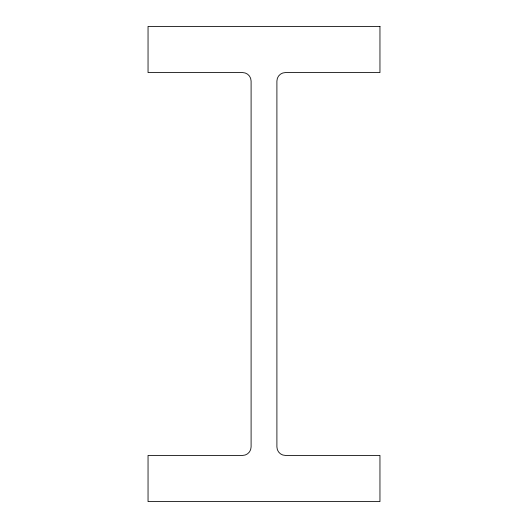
<?xml version="1.0" encoding="UTF-8"?>
<svg xmlns="http://www.w3.org/2000/svg" width="528" height="528" viewBox="0 0 528 528"><rect width="100%" height="100%" fill="white"/><g stroke="black" fill="none" stroke-linecap="round" stroke-linejoin="round"><path stroke-width="0.79" d="M379.955 26.4L148.045 26.4L148.045 72.58L242.609 72.58A8.488 8.488 0 0 1 251.097 81.068L251.097 446.932A8.488 8.488 0 0 1 242.609 455.42L148.045 455.42L148.045 501.6L379.955 501.6L379.955 455.42L285.391 455.42A8.488 8.488 0 0 1 276.903 446.932L276.903 81.068A8.488 8.488 0 0 1 285.391 72.58L379.955 72.58L379.955 26.4"/></g></svg>
